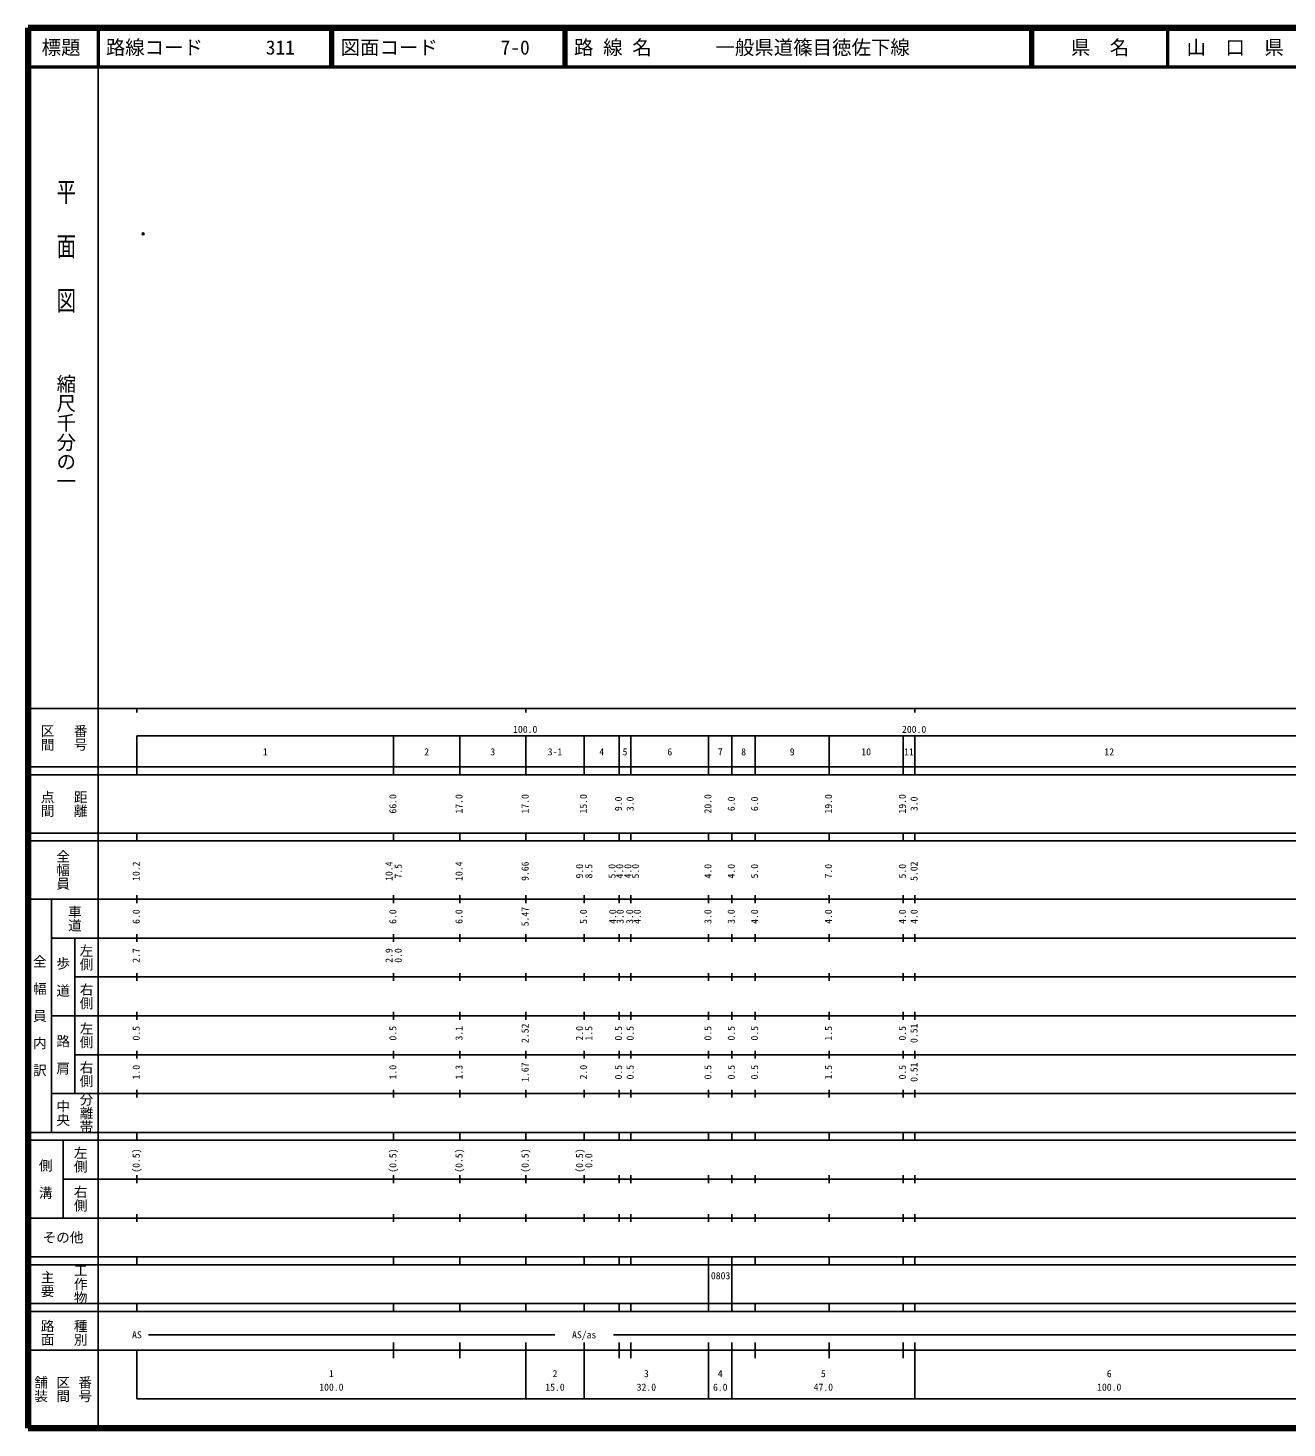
# Model space of a CAD drawing. Units: millimetres on the paper. Extents: x 40 to 680, y 20 to 380.
# Drawn here: x 40 to 363.7, y 20 to 380 of the extents above; entities that cross this region are included whole.
import ezdxf
from ezdxf.enums import TextEntityAlignment as Align

# ---------------------------------------------------------------- set-up
doc = ezdxf.new("R2010")
doc.units = ezdxf.units.MM
doc.header["$PDMODE"] = 32
doc.header["$PDSIZE"] = 0.5
doc.layers.add('M-OTRS', color=6, linetype='Continuous')
doc.layers.add('M-TTL-TXT', color=7, linetype='Continuous')
for name, color, linetype, lineweight in [('M-TTL', 2, 'Continuous', 140), ('M-TTL-BAND', 7, 'Continuous', 25), ('M-TTL-LINE', 7, 'Continuous', 50)]:
    doc.layers.add(name, color=color, linetype=linetype, lineweight=lineweight)
doc.styles.add('@ＭＳ ゴシック', font='')
doc.styles.add('ＭＳ ゴシック', font='')
doc.styles.get('@ＭＳ ゴシック').set_extended_font_data('@MS Gothic')
doc.styles.get('ＭＳ ゴシック').set_extended_font_data('MS Gothic')

msp = doc.modelspace()

# ---------------------------------------------------------------- linework, layer by layer
at = {"layer": 'M-OTRS'}
msp.add_point((69.599, 327.105), dxfattribs=at)
at = {"layer": 'M-TTL'}
for p, q in [((40, 380), (40, 20)), ((680, 380), (40, 380)), ((40, 20), (680, 20))]:
    msp.add_line(p, q, dxfattribs=at)
at = {"layer": 'M-TTL-BAND'}
for p, q in [((58, 370), (58, 20)), ((40, 205), (579, 205)), ((68, 205), (68, 204)), ((168, 205), (168, 204)), ((268, 205), (268, 204)), ((68, 198), (579, 198)), ((68, 198), (68, 188)), ((134, 188), (134, 198)), ((151, 188), (151, 198)), ((168, 188), (168, 198)), ((183, 188), (183, 198)), ((192, 188), (192, 198)), ((195, 188), (195, 198)), ((215, 188), (215, 198)), ((221, 188), (221, 198)), ((227, 188), (227, 198)), ((246, 188), (246, 198)), ((265, 188), (265, 198)), ((268, 188), (268, 198)), ((40, 190), (579, 190)), ((40, 188), (579, 188)), ((40, 173), (579, 173)), ((68, 171), (68, 173)), ((134, 171), (134, 173)), ((151, 171), (151, 173)), ((168, 171), (168, 173)), ((183, 171), (183, 173)), ((192, 171), (192, 173)), ((195, 171), (195, 173)), ((215, 171), (215, 173)), ((221, 171), (221, 173)), ((227, 171), (227, 173)), ((246, 171), (246, 173)), ((265, 171), (265, 173)), ((268, 171), (268, 173)), ((40, 171), (579, 171)), ((40, 156), (579, 156)), ((46, 96), (46, 156)), ((68, 155), (68, 157)), ((134, 155), (134, 157)), ((151, 155), (151, 157)), ((168, 155), (168, 157)), ((183, 155), (183, 157)), ((192, 155), (192, 157)), ((195, 155), (195, 157)), ((215, 155), (215, 157)), ((221, 155), (221, 157)), ((227, 155), (227, 157)), ((246, 155), (246, 157)), ((265, 155), (265, 157)), ((268, 155), (268, 157)), ((46, 146), (579, 146)), ((52, 146), (52, 106)), ((68, 145), (68, 147)), ((134, 145), (134, 147)), ((151, 145), (151, 147)), ((168, 145), (168, 147)), ((183, 145), (183, 147)), ((192, 145), (192, 147)), ((195, 145), (195, 147)), ((215, 145), (215, 147)), ((221, 145), (221, 147)), ((227, 145), (227, 147)), ((246, 145), (246, 147)), ((265, 145), (265, 147)), ((268, 145), (268, 147)), ((68, 135), (68, 137)), ((134, 135), (134, 137)), ((151, 135), (151, 137)), ((168, 135), (168, 137)), ((183, 135), (183, 137)), ((192, 135), (192, 137)), ((195, 135), (195, 137)), ((215, 135), (215, 137)), ((221, 135), (221, 137)), ((227, 135), (227, 137)), ((246, 135), (246, 137)), ((265, 135), (265, 137)), ((268, 135), (268, 137)), ((52, 136), (579, 136)), ((46, 126), (579, 126)), ((68, 125), (68, 127)), ((134, 125), (134, 127)), ((151, 125), (151, 127)), ((168, 125), (168, 127)), ((183, 125), (183, 127)), ((192, 125), (192, 127)), ((195, 125), (195, 127)), ((215, 125), (215, 127)), ((221, 125), (221, 127)), ((227, 125), (227, 127)), ((246, 125), (246, 127)), ((265, 125), (265, 127)), ((268, 125), (268, 127)), ((52, 116), (579, 116)), ((68, 115), (68, 117)), ((134, 115), (134, 117)), ((151, 115), (151, 117)), ((168, 115), (168, 117)), ((183, 115), (183, 117)), ((192, 115), (192, 117)), ((195, 115), (195, 117)), ((215, 115), (215, 117)), ((221, 115), (221, 117)), ((227, 115), (227, 117)), ((246, 115), (246, 117)), ((265, 115), (265, 117)), ((268, 115), (268, 117)), ((46, 106), (579, 106)), ((68, 105), (68, 107)), ((134, 105), (134, 107)), ((151, 105), (151, 107)), ((168, 105), (168, 107)), ((183, 105), (183, 107)), ((192, 105), (192, 107)), ((195, 105), (195, 107)), ((215, 105), (215, 107)), ((221, 105), (221, 107)), ((227, 105), (227, 107)), ((246, 105), (246, 107)), ((265, 105), (265, 107)), ((268, 105), (268, 107)), ((40, 96), (579, 96)), ((40, 94), (579, 94)), ((49, 94), (49, 74)), ((68, 94), (68, 96)), ((134, 94), (134, 96)), ((151, 94), (151, 96)), ((168, 94), (168, 96)), ((183, 94), (183, 96)), ((192, 94), (192, 96)), ((195, 94), (195, 96)), ((215, 94), (215, 96)), ((221, 94), (221, 96)), ((227, 94), (227, 96)), ((246, 94), (246, 96)), ((265, 94), (265, 96)), ((268, 94), (268, 96)), ((49, 84), (579, 84)), ((68, 83), (68, 85)), ((134, 83), (134, 85)), ((151, 83), (151, 85)), ((168, 83), (168, 85)), ((183, 83), (183, 85)), ((192, 83), (192, 85)), ((195, 83), (195, 85)), ((215, 83), (215, 85)), ((221, 83), (221, 85)), ((227, 83), (227, 85)), ((246, 83), (246, 85)), ((265, 83), (265, 85)), ((268, 83), (268, 85)), ((40, 74), (579, 74)), ((68, 73), (68, 75)), ((134, 73), (134, 75)), ((151, 73), (151, 75)), ((168, 73), (168, 75)), ((183, 73), (183, 75)), ((192, 73), (192, 75)), ((195, 73), (195, 75)), ((215, 73), (215, 75)), ((221, 73), (221, 75)), ((227, 73), (227, 75)), ((246, 73), (246, 75)), ((265, 73), (265, 75)), ((268, 73), (268, 75)), ((40, 64), (579, 64)), ((40, 62), (579, 62)), ((68, 62), (68, 64)), ((134, 62), (134, 64)), ((151, 62), (151, 64)), ((168, 62), (168, 64)), ((183, 62), (183, 64)), ((192, 62), (192, 64)), ((195, 62), (195, 64)), ((215, 62), (215, 64)), ((215, 62), (215, 52)), ((221, 62), (221, 64)), ((221, 62), (221, 52)), ((227, 62), (227, 64)), ((246, 62), (246, 64)), ((265, 62), (265, 64)), ((268, 62), (268, 64)), ((40, 52), (579, 52)), ((68, 50), (68, 52)), ((134, 50), (134, 52)), ((151, 50), (151, 52)), ((168, 50), (168, 52)), ((183, 50), (183, 52)), ((192, 50), (192, 52)), ((195, 50), (195, 52)), ((215, 50), (215, 52)), ((221, 50), (221, 52)), ((227, 50), (227, 52)), ((246, 50), (246, 52)), ((265, 50), (265, 52)), ((268, 50), (268, 52)), ((40, 50), (579, 50)), ((71, 44), (175.5, 44)), ((190.5, 44), (565, 44)), ((40, 40), (579, 40)), ((68, 40), (68, 27.5)), ((134, 38), (134, 42)), ((151, 38), (151, 42)), ((168, 27.5), (168, 42)), ((183, 27.5), (183, 42)), ((192, 38), (192, 42)), ((195, 38), (195, 42)), ((215, 27.5), (215, 42)), ((221, 27.5), (221, 42)), ((227, 38), (227, 42)), ((246, 38), (246, 42)), ((265, 38), (265, 42)), ((268, 27.5), (268, 42)), ((68, 27.5), (579, 27.5))]:
    msp.add_line(p, q, dxfattribs=at)
at = {"layer": 'M-TTL-LINE'}
for p, q in [((58, 380), (58, 370)), ((117.75, 380), (117.75, 370)), ((118.25, 380), (118.25, 370)), ((177.75, 380), (177.75, 370)), ((178.25, 380), (178.25, 370)), ((297.75, 380), (297.75, 370)), ((298.25, 380), (298.25, 370)), ((333, 380), (333, 370)), ((40, 370), (680, 370))]:
    msp.add_line(p, q, dxfattribs=at)

# ---------------------------------------------------------------- texts
at = {"layer": 'M-TTL-BAND', "style": '@ＭＳ ゴシック', "width": 1.4}
msp.add_text('平  面  図', height=3.666, rotation=270, dxfattribs=at).set_placement((49.777, 306.475), align=Align.MIDDLE_RIGHT)
at = {"layer": 'M-TTL-BAND', "style": '@ＭＳ ゴシック'}
msp.add_text('縮尺千分の一', height=3.666, rotation=270, dxfattribs=at).set_placement((49.777, 261.03), align=Align.MIDDLE_RIGHT)
for s, p in [('区間', (45, 197.5)), ('番号', (53.5, 197.5)), ('点間', (45, 180.5)), ('距離', (53.5, 180.5)), ('全幅員', (49, 163.5)), ('車道', (52, 151)), ('左側', (55, 141)), ('全\u3000幅\u3000員\u3000内\u3000訳', (43, 126)), ('歩\u3000道', (49, 136)), ('右側', (55, 131)), ('左側', (55, 121)), ('路\u3000肩', (49, 116)), ('右側', (55, 111)), ('分離帯', (55, 101)), ('中央', (49, 101)), ('左側', (53.5, 89)), ('側\u3000溝', (44.5, 84)), ('右側', (53.5, 79)), ('工作物', (53.5, 57)), ('主要', (45, 57)), ('路面', (45, 44.5)), ('種別', (53.5, 44.5)), ('舗装', (43.333, 30)), ('区間', (49, 30)), ('番号', (54.667, 30))]:
    msp.add_text(s, height=2.566, rotation=270, dxfattribs=at).set_placement(p, align=Align.MIDDLE_CENTER)
at = {"layer": 'M-TTL-BAND', "style": 'ＭＳ ゴシック'}
for s, p in [('100.0', (167.844, 198.195)), ('200.0', (267.844, 198.195)), ('1', (101, 192.405)), ('2', (142.5, 192.405)), ('3', (159.5, 192.405)), ('3-1', (175.5, 192.405)), ('4', (187.5, 192.405)), ('5', (193.5, 192.405)), ('6', (205, 192.405)), ('7', (218, 192.405)), ('8', (224, 192.405)), ('9', (236.5, 192.405)), ('10', (255.5, 192.405)), ('11', (266.5, 192.405)), ('12', (318, 192.405)), ('0803', (218.079, 57.708)), ('AS', (68, 42.5)), ('AS/as', (183, 42.5)), ('1', (118, 32.523)), ('2', (175.5, 32.523)), ('3', (199, 32.523)), ('4', (218, 32.523)), ('5', (244.5, 32.523)), ('6', (318, 32.523)), ('100.0', (118, 29.033)), ('15.0', (175.5, 29.033)), ('32.0', (199, 29.033)), ('6.0', (218, 29.033)), ('47.0', (244.5, 29.033)), ('100.0', (318, 29.033))]:
    msp.add_text(s, height=1.833, dxfattribs=at).set_placement(p, align=Align.BOTTOM_CENTER)
for s, p in [('66.0', (135.271, 180.5)), ('17.0', (152.271, 180.5)), ('17.0', (169.271, 180.5)), ('15.0', (184.271, 180.5)), ('9.0', (193.271, 180.5)), ('3.0', (196.271, 180.5)), ('20.0', (216.271, 180.5)), ('6.0', (222.271, 180.5)), ('6.0', (228.271, 180.5)), ('19.0', (247.271, 180.5)), ('19.0', (266.271, 180.5)), ('3.0', (269.271, 180.5)), ('10.2', (69.271, 163.174)), ('10.4', (134.271, 163.174)), ('7.5', (136.641, 163.174)), ('10.4', (152.271, 163.174)), ('9.66', (169.271, 163.174)), ('9.0', (183.271, 163.174)), ('8.5', (185.641, 163.174)), ('5.0', (191.613, 163.174)), ('4.0', (193.577, 163.174)), ('4.0', (195.696, 163.174)), ('5.0', (197.641, 163.174)), ('4.0', (216.271, 163.174)), ('4.0', (222.271, 163.174)), ('5.0', (228.271, 163.174)), ('7.0', (247.271, 163.174)), ('5.0', (266.271, 163.174)), ('5.02', (269.271, 163.174)), ('6.0', (69.271, 151.5)), ('6.0', (135.271, 151.5)), ('6.0', (152.271, 151.5)), ('5.47', (169.271, 151.5)), ('5.0', (184.271, 151.5)), ('4.0', (191.787, 151.5)), ('3.0', (193.698, 151.5)), ('3.0', (196.151, 151.5)), ('4.0', (198.094, 151.5)), ('3.0', (216.271, 151.5)), ('3.0', (222.271, 151.5)), ('4.0', (228.271, 151.5)), ('4.0', (247.271, 151.5)), ('4.0', (266.271, 151.5)), ('4.0', (269.271, 151.5)), ('2.7', (69.271, 141.5)), ('2.9', (134.271, 141.5)), ('0.0', (136.641, 141.5)), ('0.5', (69.271, 121.5)), ('0.5', (135.271, 121.5)), ('3.1', (152.271, 121.5)), ('2.52', (169.271, 121.5)), ('2.0', (183.271, 121.5)), ('1.5', (185.641, 121.5)), ('0.5', (193.271, 121.5)), ('0.5', (196.271, 121.5)), ('0.5', (216.271, 121.5)), ('0.5', (222.271, 121.5)), ('0.5', (228.271, 121.5)), ('1.5', (247.271, 121.5)), ('0.5', (266.271, 121.5)), ('0.51', (269.271, 121.5)), ('1.0', (69.271, 111.5)), ('1.0', (135.271, 111.5)), ('1.3', (152.271, 111.5)), ('1.67', (169.271, 111.5)), ('2.0', (184.271, 111.5)), ('0.5', (193.271, 111.5)), ('0.5', (196.271, 111.5)), ('0.5', (216.271, 111.5)), ('0.5', (222.271, 111.5)), ('0.5', (228.271, 111.5)), ('1.5', (247.271, 111.5)), ('0.5', (266.271, 111.5)), ('0.51', (269.271, 111.5)), ('(0.5)', (69.271, 88.764)), ('(0.5)', (135.271, 88.764)), ('(0.5)', (152.271, 88.764)), ('(0.5)', (169.271, 88.764)), ('(0.5)', (183.271, 88.764)), ('0.0', (185.641, 88.764))]:
    msp.add_text(s, height=1.833, rotation=90, dxfattribs=at).set_placement(p, align=Align.BOTTOM_CENTER)
msp.add_text('その他', height=2.566, dxfattribs=at).set_placement((49, 69), align=Align.MIDDLE_CENTER)
at = {"layer": 'M-TTL-TXT', "style": 'ＭＳ ゴシック'}
for s, p in [('標題', (48.5, 375)), ('県\u3000名', (315.625, 375)), ('山\u3000口\u3000県', (350.375, 375))]:
    msp.add_text(s, height=3.666, dxfattribs=at).set_placement(p, align=Align.MIDDLE_CENTER)
for s, p in [('路線コード', (60, 375)), ('311', (101.142, 375)), ('図面コード', (120.38, 375)), ('7-0', (161.521, 375)), ('路 線 名', (180.38, 375)), ('一般県道篠目徳佐下線', (216.734, 375))]:
    msp.add_text(s, height=3.666, dxfattribs=at).set_placement(p, align=Align.MIDDLE_LEFT)

doc.saveas('drawing.dxf')
